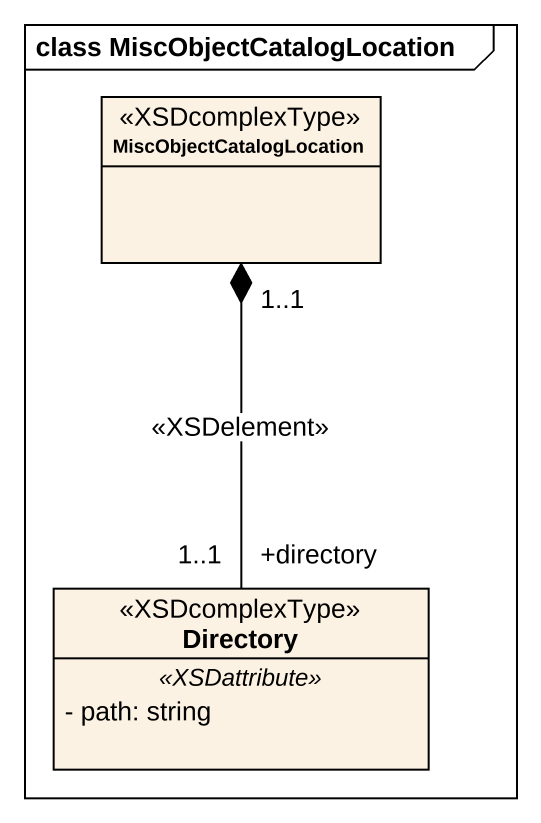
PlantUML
@startuml
mainframe class MiscObjectCatalogLocation
hide circle
hide empty members
skinparam classAttributeIconSize 0
class MiscObjectCatalogLocation <<XSDcomplexType>>
class Directory <<XSDcomplexType>> {
  .. <<XSDattribute>> ..
  - path: string
}
MiscObjectCatalogLocation "1..1" *-- "+directory\n1..1" Directory : <<XSDelement>>
@enduml
